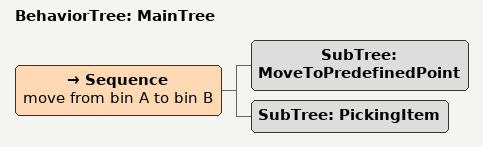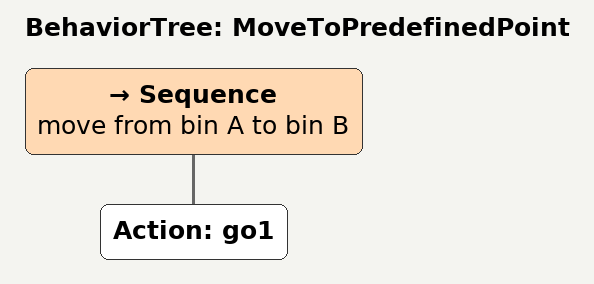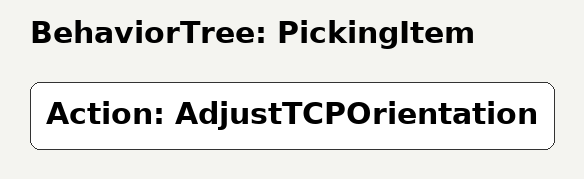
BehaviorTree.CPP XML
<?xml version="1.0"?>
<root main_tree_to_execute="MainTree">
    <BehaviorTree ID="MainTree">
        <Sequence name="move from bin A to bin B">
            <SubTree ID="MoveToPredefinedPoint"/>
            <SubTree ID="PickingItem"/>
        </Sequence>
    </BehaviorTree>
    <BehaviorTree ID="MoveToPredefinedPoint">
        <Sequence name="move from bin A to bin B">
           <Action ID="go1"/>
        </Sequence>
    </BehaviorTree>
    <BehaviorTree ID="PickingItem">
        <Action ID="AdjustTCPOrientation"/>
    </BehaviorTree>
</root>
